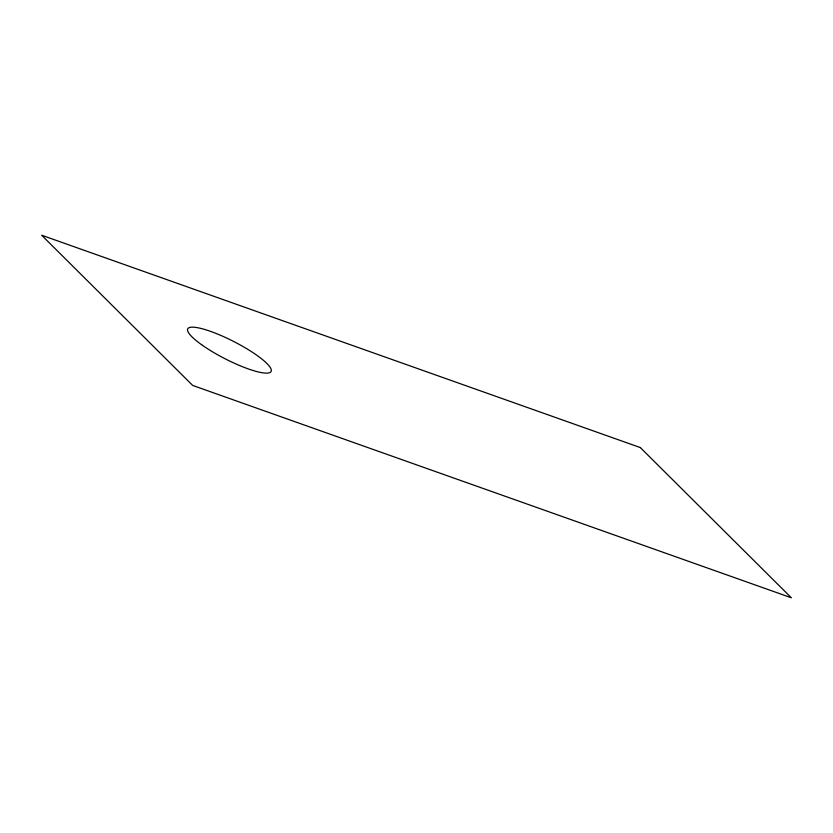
<?xml version="1.0" encoding="UTF-8"?>
<svg xmlns="http://www.w3.org/2000/svg" width="833" height="833" viewBox="0 0 833 833"><rect width="100%" height="100%" fill="white"/><g stroke="black" fill="none" stroke-linecap="round" stroke-linejoin="round"><path stroke-width="1.25" d="M640.306 447.56L41.65 235.218L192.694 385.44L791.35 597.782L640.306 447.56M202.461 345.331A46.815 9.652 27.1 0 0 270.683 372.018A46.815 9.652 27.1 0 0 215.112 333.075A46.815 9.652 27.1 0 0 202.461 345.331"/></g></svg>
